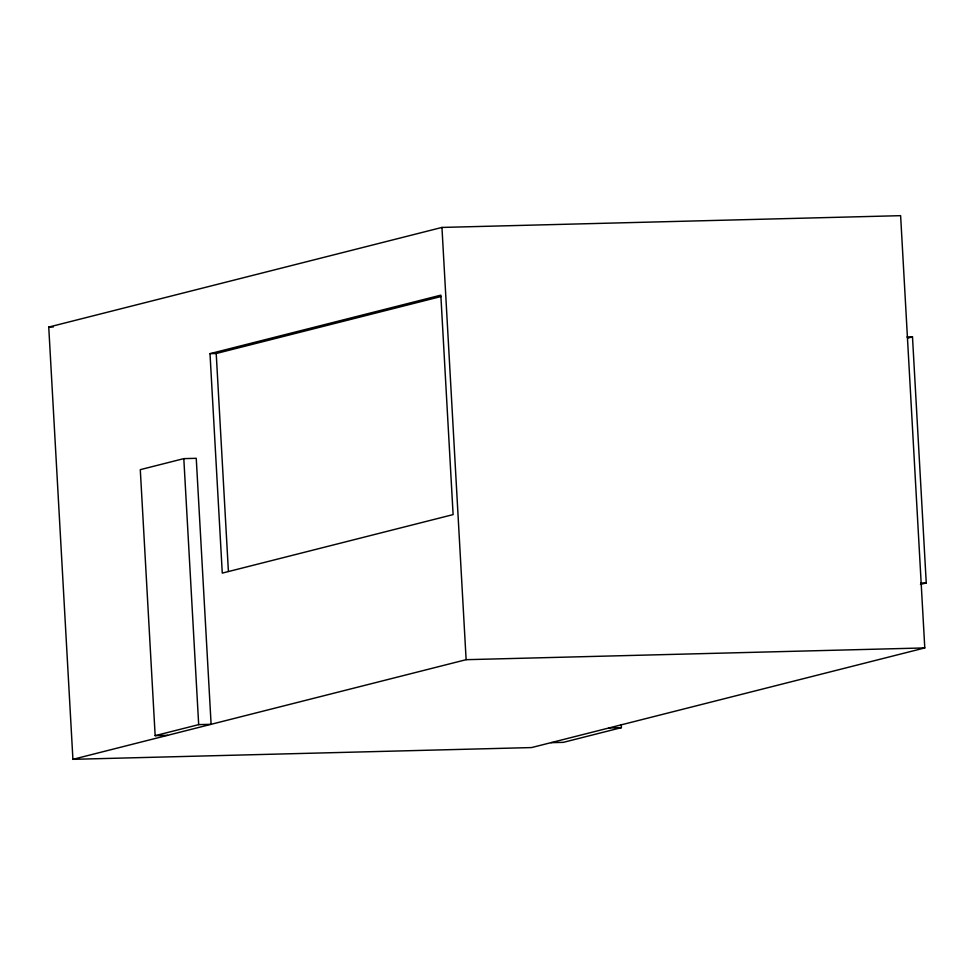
<?xml version="1.0" encoding="UTF-8"?>
<svg xmlns="http://www.w3.org/2000/svg" width="975" height="975" viewBox="0 0 975 975"><rect width="100%" height="100%" fill="white"/><g stroke="black" fill="none" stroke-linecap="round" stroke-linejoin="round"><path stroke-width="1.46" d="M48.75 327.076L441.955 227.431L900.62 215.67L924.787 647.924L531.582 747.569L72.918 759.33L48.75 327.076L53.308 326.966M210.003 353.657L440.834 295.157L453.107 514.605L222.276 573.105L210.003 353.657L216.218 353.498L441.175 296.485M155.159 735.662L198.681 724.632L211.112 724.303L196.243 458.311L183.812 458.628L140.29 469.658L155.159 735.662L167.59 735.333M908.164 337.984L912.49 336.887L926.25 582.94L920.473 584.403M72.918 759.33L466.123 659.685L924.787 647.924M621.221 724.608L621.392 727.642L563.355 742.353L550.924 742.67M906.969 337.033L912.49 336.887M920.729 583.074L926.25 582.94M608.961 727.959L621.392 727.642M441.955 227.431L466.123 659.685M216.218 353.498L228.406 571.435M183.812 458.628L198.681 724.632"/></g></svg>
